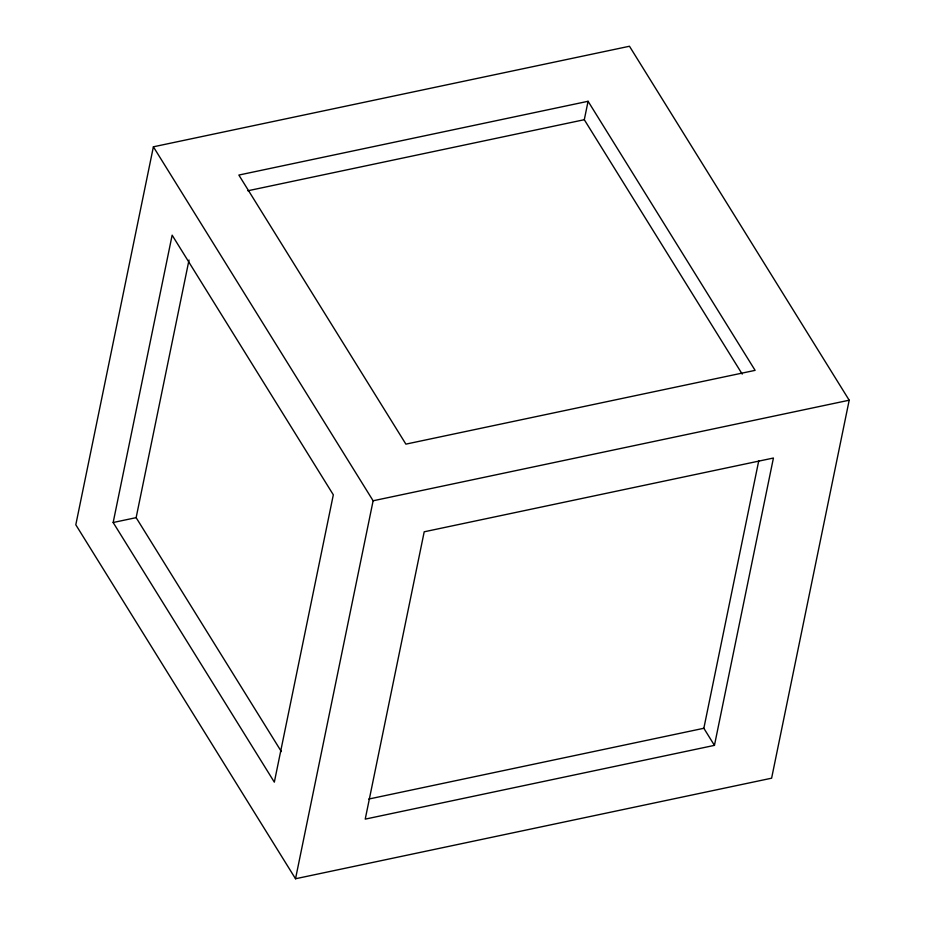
<?xml version="1.0" encoding="UTF-8"?>
<svg xmlns="http://www.w3.org/2000/svg" width="925" height="925" viewBox="0 0 925 925"><rect width="100%" height="100%" fill="white"/><g stroke="black" fill="none" stroke-linecap="round" stroke-linejoin="round"><path stroke-width="1.39" d="M153.388 146.809L75.804 524.787L295.526 878.75L771.612 778.191L849.196 400.213L629.474 46.25L153.388 146.809L373.122 500.772L295.526 878.75M113.162 522.509L172.142 235.17L333.324 494.817L274.332 782.145L113.162 522.509L136.137 517.653L189.012 260.041M742.22 374.105L584.299 119.707L588.08 101.287L238.858 175.056L405.89 444.127L755.112 370.358L588.08 101.287M714.447 745.365L773.427 458.025L424.205 531.794L365.225 819.122L714.447 745.365L703.844 728.276L758.754 460.766M247.808 190.781L584.299 119.707M373.122 500.772L849.196 400.213M368.763 799.05L703.844 728.276M136.137 517.653L281.35 751.574"/></g></svg>
